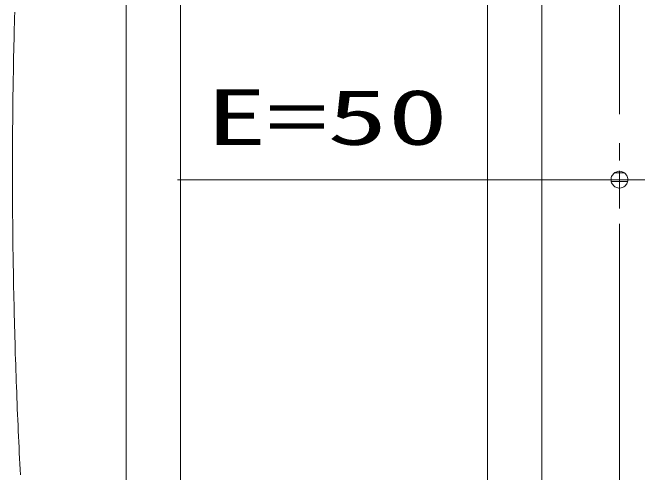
# Model space of a CAD drawing. Units: millimetres on the paper. Extents: x -305 to 305, y -152 to 152.
# Drawn here: x -222.38 to -200.75, y -91.34 to -75.42 of the extents above; entities that cross this region are included whole.
import ezdxf
from ezdxf.enums import TextEntityAlignment as Align

# ---------------------------------------------------------------- set-up
doc = ezdxf.new("R2010")
doc.units = ezdxf.units.MM
doc.linetypes.add('LONG_DOUBLE_CHAIN', pattern=[21.8, 18, -1, 0.6, -0.6, 0.6, -1])
doc.layers.add('0-3_S4', color=7, linetype='Continuous', lineweight=9)
doc.layers.add('0-5_0', color=7, linetype='Continuous', lineweight=9)
doc.styles.add('ＭＳ ゴシック', font='')
doc.styles.get('ＭＳ ゴシック').set_extended_font_data('MS Gothic')

# ---------------------------------------------------------------- blocks, each defined once
blk = doc.blocks.new('_DOTSMALL')
at = {"layer": '0-5_0'}
for p, q in [((0.0746, 0.1), (-0.0746, 0.1)), ((0.1223, -0.0248), (-0.1223, -0.0248))]:
    blk.add_line(p, q, dxfattribs=at)
for points in [[(0.125, 0), (0.124, 0.0157), (0.1211, 0.0311), (0.1162, 0.046), (0.1095, 0.0602), (0.1011, 0.0735), (0.0911, 0.0856), (0.0797, 0.0963), (0.067, 0.1055), (0.0532, 0.1131), (0.0386, 0.1189), (0.0234, 0.1228), (0.0078, 0.1248), (-0.0078, 0.1248), (-0.0234, 0.1228), (-0.0386, 0.1189), (-0.0532, 0.1131), (-0.067, 0.1055), (-0.0797, 0.0963), (-0.0911, 0.0856), (-0.1011, 0.0735), (-0.1095, 0.0602), (-0.1162, 0.046), (-0.1211, 0.0311), (-0.124, 0.0157), (-0.125, 0), (0, 0)], [(-0.125, 0), (-0.124, -0.0157), (-0.1211, -0.0311), (-0.1162, -0.046), (-0.1095, -0.0602), (-0.1011, -0.0735), (-0.0911, -0.0856), (-0.0797, -0.0963), (-0.067, -0.1055), (-0.0532, -0.1131), (-0.0386, -0.1189), (-0.0234, -0.1228), (-0.0078, -0.1248), (0.0078, -0.1248), (0.0234, -0.1228), (0.0386, -0.1189), (0.0532, -0.1131), (0.067, -0.1055), (0.0797, -0.0963), (0.0911, -0.0856), (0.1011, -0.0735), (0.1095, -0.0602), (0.1162, -0.046), (0.1211, -0.0311), (0.124, -0.0157), (0.125, 0), (0, 0)]]:
    blk.add_lwpolyline(points, close=True, dxfattribs=at)

msp = doc.modelspace()

# ---------------------------------------------------------------- linework, layer by layer
at = {"layer": '0-3_S4', "linetype": 'LONG_DOUBLE_CHAIN'}
msp.add_line((-201.375, -60.941), (-201.375, -100.94), dxfattribs=at)
at = {"layer": '0-3_S4'}
for p, q in [((-218.438, -67.691), (-218.438, -80.94)), ((-216.563, -67.691), (-216.563, -80.94)), ((-205.938, -67.691), (-205.938, -80.94)), ((-204.063, -67.691), (-204.063, -80.94)), ((-218.438, -94.19), (-218.438, -80.94)), ((-216.563, -94.19), (-216.563, -80.94)), ((-205.938, -94.19), (-205.938, -80.94)), ((-204.063, -94.19), (-204.063, -80.94)), ((-201.375, -80.94), (-201.375, -82.209)), ((-201.375, -81.209), (-216.669, -81.209)), ((-200.126, -81.209), (-201.375, -81.209))]:
    msp.add_line(p, q, dxfattribs=at)
at = {"layer": '0-3_S4', "linetype": 'LONG_DOUBLE_CHAIN'}
for points in [[(-222.299, -75.408), (-222.304, -75.598), (-222.309, -75.789)], [(-222.309, -75.789), (-222.314, -75.98), (-222.319, -76.171), (-222.323, -76.361), (-222.327, -76.552), (-222.332, -76.743), (-222.335, -76.934), (-222.339, -77.124), (-222.343, -77.315), (-222.346, -77.506), (-222.349, -77.697), (-222.352, -77.887), (-222.355, -78.078), (-222.358, -78.269), (-222.36, -78.46), (-222.362, -78.65), (-222.364, -78.841), (-222.366, -79.032), (-222.368, -79.223), (-222.37, -79.414), (-222.371, -79.604), (-222.372, -79.795), (-222.373, -79.986), (-222.374, -80.177), (-222.375, -80.368), (-222.375, -80.558), (-222.375, -80.749), (-222.375, -80.94)], [(-222.375, -80.94), (-222.375, -81.131), (-222.375, -81.322), (-222.375, -81.512), (-222.374, -81.703), (-222.373, -81.894), (-222.372, -82.085), (-222.371, -82.276), (-222.37, -82.466), (-222.368, -82.657), (-222.366, -82.848), (-222.364, -83.039), (-222.362, -83.23), (-222.36, -83.42), (-222.358, -83.611), (-222.355, -83.802), (-222.352, -83.993), (-222.349, -84.184), (-222.346, -84.374), (-222.343, -84.565), (-222.339, -84.756), (-222.335, -84.947), (-222.332, -85.137), (-222.327, -85.328), (-222.323, -85.519), (-222.319, -85.71), (-222.314, -85.9), (-222.309, -86.091), (-222.304, -86.282), (-222.299, -86.472), (-222.294, -86.663), (-222.288, -86.854), (-222.283, -87.045), (-222.277, -87.235), (-222.271, -87.426), (-222.264, -87.617), (-222.258, -87.807), (-222.251, -87.998), (-222.244, -88.189), (-222.238, -88.379)], [(-222.238, -88.379), (-222.23, -88.57), (-222.223, -88.76), (-222.215, -88.951), (-222.208, -89.142), (-222.2, -89.332), (-222.192, -89.523), (-222.184, -89.714), (-222.175, -89.904), (-222.167, -90.095), (-222.158, -90.285), (-222.149, -90.476), (-222.14, -90.666), (-222.13, -90.857), (-222.121, -91.047), (-222.111, -91.238), (-222.101, -91.429)]]:
    msp.add_lwpolyline(points, dxfattribs=at)
at = {"layer": '0-3_S4'}
for centre, start, end in [((-222.375, -80.94), 179.9728, 359.9728), ((-222.375, -80.94), 0.0272, 180.0272), ((-218.438, -80.94), 180, 0), ((-218.438, -80.94), 0, 180), ((-216.563, -80.94), 180, 0), ((-216.563, -80.94), 0, 180), ((-205.938, -80.94), 0, 180), ((-205.938, -80.94), 180, 0), ((-204.063, -80.94), 180, 0), ((-204.063, -80.94), 0, 180)]:
    msp.add_arc(centre, 0.0000221, start, end, dxfattribs=at)

# ---------------------------------------------------------------- block references
at = {"layer": '0-3_S4', "xscale": 2.32, "yscale": 2.32}
msp.add_blockref('_DOTSMALL', (-201.375, -81.209), dxfattribs=at)

# ---------------------------------------------------------------- texts
at = {"layer": '0-3_S4', "style": 'ＭＳ ゴシック', "width": 1.6}
msp.add_text('E=50', height=1.921, dxfattribs=at).set_placement((-215.669, -80.579), align=Align.BOTTOM_LEFT)

doc.saveas('drawing.dxf')
